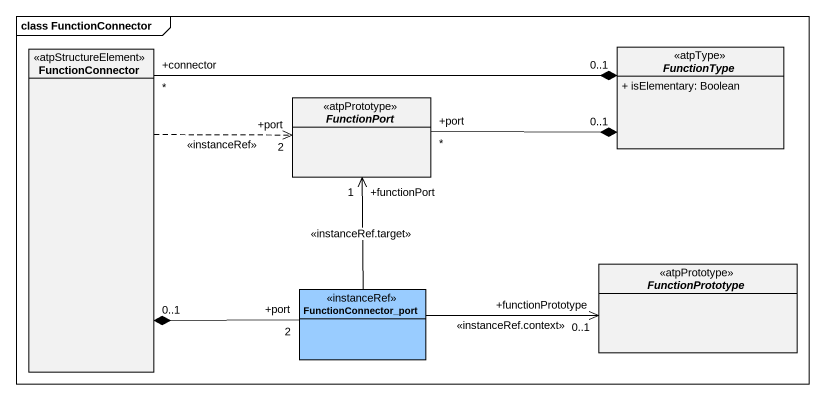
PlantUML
@startuml
mainframe class FunctionConnector
hide circle
hide empty members
skinparam classAttributeIconSize 0
class FunctionConnector <<atpStructureElement>>
abstract class FunctionType <<atpType>> {
  + isElementary: Boolean
}
abstract class FunctionPort <<atpPrototype>>
class FunctionConnector_port <<instanceRef>> #99CCFF
abstract class FunctionPrototype <<atpPrototype>>
FunctionConnector .right.> "+port\n2" FunctionPort : <<instanceRef>>
FunctionType "0..1" *-left- "+connector\n*" FunctionConnector
FunctionType "0..1" *-left- "+port\n*" FunctionPort
FunctionConnector_port "+port\n2" -left-* "0..1" FunctionConnector
FunctionConnector_port -up-> "+functionPort\n1" FunctionPort : <<instanceRef.target>>
FunctionConnector_port -right-> "+functionPrototype\n0..1" FunctionPrototype : <<instanceRef.context>>
@enduml
